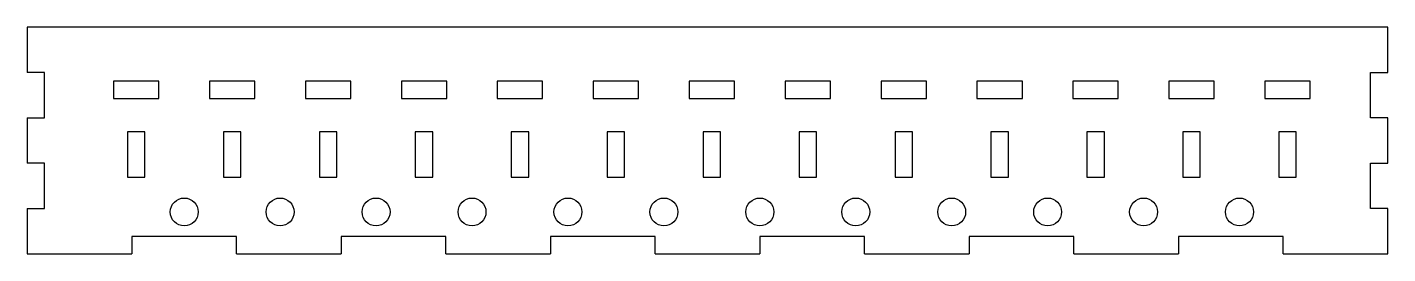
# Model space of a CAD drawing. Header units: millimetres. Extents: x 0 to 390, y -65 to 0.
import ezdxf

# ---------------------------------------------------------------- set-up
doc = ezdxf.new("R2010")
doc.units = ezdxf.units.MM

msp = doc.modelspace()

# ---------------------------------------------------------------- linework, layer by layer
at = {"color": 7, "linetype": 'Continuous', "lineweight": 25}
for p, q in [((390, 0), (0, 0)), ((0, 0), (0, -13)), ((390, -13), (390, 0)), ((5, -13), (0, -13)), ((5, -26), (5, -13)), ((24.75, -15.5), (24.75, -20.5)), ((37.75, -15.5), (24.75, -15.5)), ((37.75, -20.5), (37.75, -15.5)), ((52.25, -15.5), (52.25, -20.5)), ((65.25, -15.5), (52.25, -15.5)), ((65.25, -20.5), (65.25, -15.5)), ((79.75, -15.5), (79.75, -20.5)), ((92.75, -15.5), (79.75, -15.5)), ((92.75, -20.5), (92.75, -15.5)), ((107.25, -15.5), (107.25, -20.5)), ((120.25, -15.5), (107.25, -15.5)), ((120.25, -20.5), (120.25, -15.5)), ((134.75, -15.5), (134.75, -20.5)), ((147.75, -15.5), (134.75, -15.5)), ((147.75, -20.5), (147.75, -15.5)), ((162.25, -15.5), (162.25, -20.5)), ((175.25, -15.5), (162.25, -15.5)), ((175.25, -20.5), (175.25, -15.5)), ((189.75, -15.5), (189.75, -20.5)), ((202.75, -15.5), (189.75, -15.5)), ((202.75, -20.5), (202.75, -15.5)), ((217.25, -15.5), (217.25, -20.5)), ((230.25, -15.5), (217.25, -15.5)), ((230.25, -20.5), (230.25, -15.5)), ((244.75, -15.5), (244.75, -20.5)), ((257.75, -15.5), (244.75, -15.5)), ((257.75, -20.5), (257.75, -15.5)), ((272.25, -15.5), (272.25, -20.5)), ((285.25, -15.5), (272.25, -15.5)), ((285.25, -20.5), (285.25, -15.5)), ((299.75, -15.5), (299.75, -20.5)), ((312.75, -15.5), (299.75, -15.5)), ((312.75, -20.5), (312.75, -15.5)), ((327.25, -15.5), (327.25, -20.5)), ((340.25, -15.5), (327.25, -15.5)), ((340.25, -20.5), (340.25, -15.5)), ((354.75, -15.5), (354.75, -20.5)), ((367.75, -15.5), (354.75, -15.5)), ((367.75, -20.5), (367.75, -15.5)), ((385, -26), (385, -13)), ((385, -13), (390, -13)), ((24.75, -20.5), (37.75, -20.5)), ((52.25, -20.5), (65.25, -20.5)), ((79.75, -20.5), (92.75, -20.5)), ((107.25, -20.5), (120.25, -20.5)), ((134.75, -20.5), (147.75, -20.5)), ((162.25, -20.5), (175.25, -20.5)), ((189.75, -20.5), (202.75, -20.5)), ((217.25, -20.5), (230.25, -20.5)), ((244.75, -20.5), (257.75, -20.5)), ((272.25, -20.5), (285.25, -20.5)), ((299.75, -20.5), (312.75, -20.5)), ((327.25, -20.5), (340.25, -20.5)), ((354.75, -20.5), (367.75, -20.5)), ((0, -26), (5, -26)), ((0, -26), (0, -39)), ((390, -26), (385, -26)), ((390, -39), (390, -26)), ((28.75, -30), (28.75, -43)), ((33.75, -30), (28.75, -30)), ((33.75, -43), (33.75, -30)), ((56.25, -30), (56.25, -43)), ((61.25, -30), (56.25, -30)), ((61.25, -43), (61.25, -30)), ((83.75, -30), (83.75, -43)), ((88.75, -30), (83.75, -30)), ((88.75, -43), (88.75, -30)), ((111.25, -30), (111.25, -43)), ((116.25, -30), (111.25, -30)), ((116.25, -43), (116.25, -30)), ((138.75, -30), (138.75, -43)), ((143.75, -30), (138.75, -30)), ((143.75, -43), (143.75, -30)), ((166.25, -30), (166.25, -43)), ((171.25, -30), (166.25, -30)), ((171.25, -43), (171.25, -30)), ((193.75, -30), (193.75, -43)), ((198.75, -30), (193.75, -30)), ((198.75, -43), (198.75, -30)), ((221.25, -30), (221.25, -43)), ((226.25, -30), (221.25, -30)), ((226.25, -43), (226.25, -30)), ((248.75, -30), (248.75, -43)), ((253.75, -30), (248.75, -30)), ((253.75, -43), (253.75, -30)), ((276.25, -30), (276.25, -43)), ((281.25, -30), (276.25, -30)), ((281.25, -43), (281.25, -30)), ((303.75, -30), (303.75, -43)), ((308.75, -30), (303.75, -30)), ((308.75, -43), (308.75, -30)), ((331.25, -30), (331.25, -43)), ((336.25, -30), (331.25, -30)), ((336.25, -43), (336.25, -30)), ((358.75, -30), (358.75, -43)), ((363.75, -30), (358.75, -30)), ((363.75, -43), (363.75, -30)), ((5, -39), (0, -39)), ((5, -52), (5, -39)), ((385, -52), (385, -39)), ((385, -39), (390, -39)), ((28.75, -43), (33.75, -43)), ((56.25, -43), (61.25, -43)), ((83.75, -43), (88.75, -43)), ((111.25, -43), (116.25, -43)), ((138.75, -43), (143.75, -43)), ((166.25, -43), (171.25, -43)), ((193.75, -43), (198.75, -43)), ((221.25, -43), (226.25, -43)), ((248.75, -43), (253.75, -43)), ((276.25, -43), (281.25, -43)), ((303.75, -43), (308.75, -43)), ((331.25, -43), (336.25, -43)), ((358.75, -43), (363.75, -43)), ((0, -52), (5, -52)), ((0, -52), (0, -65)), ((390, -52), (385, -52)), ((390, -65), (390, -52)), ((30, -60), (30, -65)), ((60, -60), (30, -60)), ((60, -65), (60, -60)), ((90, -60), (90, -65)), ((120, -60), (90, -60)), ((120, -65), (120, -60)), ((150, -60), (150, -65)), ((180, -60), (150, -60)), ((180, -65), (180, -60)), ((210, -60), (210, -65)), ((240, -60), (210, -60)), ((240, -65), (240, -60)), ((270, -60), (270, -65)), ((300, -60), (270, -60)), ((300, -65), (300, -60)), ((330, -60), (330, -65)), ((360, -60), (330, -60)), ((360, -65), (360, -60)), ((0, -65), (30, -65)), ((60, -65), (90, -65)), ((120, -65), (150, -65)), ((180, -65), (210, -65)), ((240, -65), (270, -65)), ((300, -65), (330, -65)), ((360, -65), (390, -65))]:
    msp.add_line(p, q, dxfattribs=at)
for centre in [(45, -53), (72.5, -53), (100, -53), (127.5, -53), (155, -53), (182.5, -53), (210, -53), (237.5, -53), (265, -53), (292.5, -53), (320, -53), (347.5, -53)]:
    msp.add_circle(centre, 4, dxfattribs=at)

doc.saveas('drawing.dxf')
